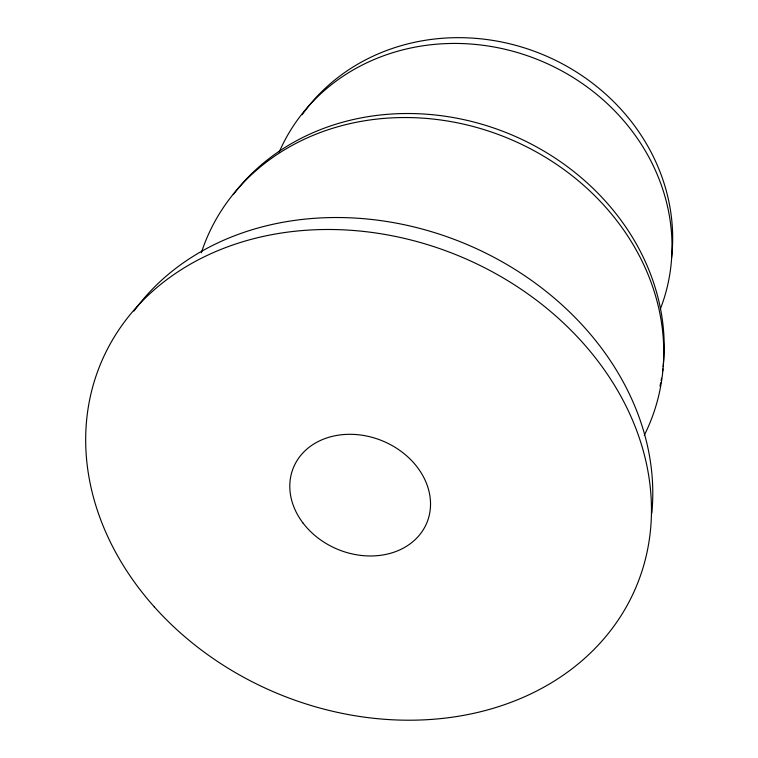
<?xml version="1.0" encoding="UTF-8"?>
<svg xmlns="http://www.w3.org/2000/svg" width="758" height="758" viewBox="0 0 758 758"><rect width="100%" height="100%" fill="white"/><g stroke="black" fill="none" stroke-linecap="round" stroke-linejoin="round"><path stroke-width="1.14" d="M133.948 311.083A284.79 234.165 22.5 0 1 457.917 240.798A284.79 234.165 22.5 0 1 651.785 513.374M279.209 152.055A206.119 187.103 22.5 0 1 539.743 60.403A206.119 187.103 22.5 0 1 660.332 309.008M302.129 114.723A203.447 185.274 22.5 0 1 538.057 52.681A203.447 185.274 22.5 0 1 671.512 258.156M201.306 252.84A240.049 209.028 22.5 0 1 507.5 138.07A240.049 209.028 22.5 0 1 644.253 435.319M233.331 194.493A238.22 207.91 22.5 0 1 506.77 132.839A238.22 207.91 22.5 0 1 663.136 366.645M662.871 368.966A238.22 207.91 22.5 0 1 662.587 371.287M661.535 378.214A238.22 207.91 22.5 0 1 661.128 380.507M660.692 382.781A238.22 207.91 22.5 0 1 659.991 386.182M154.31 606.883A290.077 236.856 22.5 0 0 635.687 587.943A290.077 236.856 22.5 0 0 315.735 229.731A290.077 236.856 22.5 0 0 154.31 606.883M303.077 523.115A72.19 58.669 22.5 0 0 424.338 527.947A72.19 58.669 22.5 0 0 353.095 434.372A72.19 58.669 22.5 0 0 303.077 523.115"/></g></svg>
